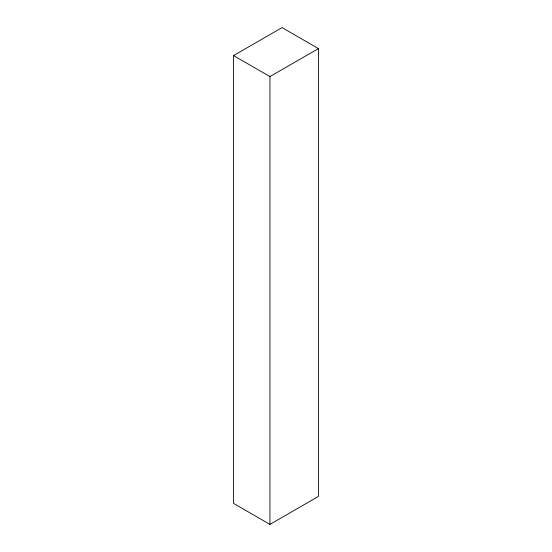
<?xml version="1.0" encoding="UTF-8"?>
<svg xmlns="http://www.w3.org/2000/svg" width="552" height="552" viewBox="0 0 552 552"><rect width="100%" height="100%" fill="white"/><g stroke="black" fill="none" stroke-linecap="round" stroke-linejoin="round"><path stroke-width="0.83" d="M233.579 55.586L282.058 27.6L318.421 48.59L318.421 496.414L269.942 524.4L233.579 503.41L233.579 55.586L269.942 76.576L318.421 48.59M269.942 76.576L269.942 524.4"/></g></svg>
